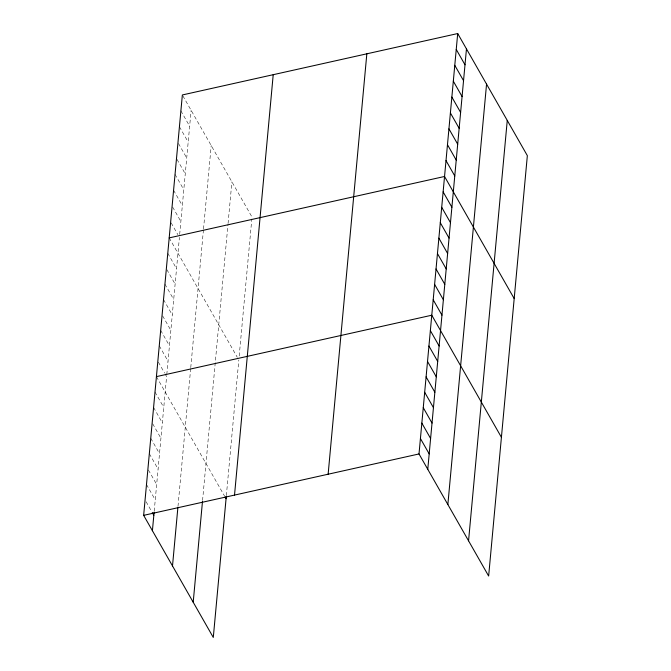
<?xml version="1.0" encoding="UTF-8"?>
<svg xmlns="http://www.w3.org/2000/svg" width="671" height="671" viewBox="0 0 671 671"><rect width="100%" height="100%" fill="white"/><g stroke="black" fill="none" stroke-linecap="round" stroke-linejoin="round"><path stroke-width="0.5" stroke-dasharray="3.35 2.52" d="M154.213 511.185L166.601 376.565L165.058 373.856M166.794 374.51L179.417 237.366M179.685 234.389L191.109 110.312M177.991 506.328L190.665 368.631M190.757 367.599L203.439 229.91M203.523 228.92L211.197 145.54M202.567 500.491L227.972 224.508M228.065 223.518L231.898 181.833M226.345 495.634L238.834 359.991M239.203 356.016L251.81 219.04M182.864 95.861L251.994 217.052M180.885 110.841L189.65 126.198M179.425 126.718L188.182 142.076M178.478 143.502L186.723 157.962M177.018 159.388L185.263 173.839M175.039 174.368L183.804 189.725M173.579 190.245L182.336 205.603M172.632 207.029L180.876 221.489M171.172 222.915L177.865 234.657M169.193 237.895L237.291 357.282M167.775 253.303L176.532 268.66M166.869 269.625L175.114 284.076M164.932 284.135L173.697 299.492M163.514 299.551L172.279 314.909M162.617 315.865L170.862 330.325M160.679 330.375L169.436 345.733M159.262 345.791L168.018 361.149M158.356 362.114L164.538 372.95M156.418 376.624L224.517 496.012M155.001 392.04L163.766 407.398M153.584 407.448L162.34 422.805M152.678 423.77L160.923 438.222M150.749 438.28L159.505 453.638M149.331 453.697L158.088 469.054M148.425 470.01L156.67 484.47M146.488 484.521L155.253 499.878M146.102 501.749L151.772 511.679"/><path stroke-width="1.01" d="M226.253 496.666L213.294 637.45L143.653 515.353L182.353 94.955L457.706 33.55L527.347 155.647L488.647 576.045L419.006 453.948L457.706 33.55M152.409 530.711L154.112 512.216M172.506 565.938L177.899 507.36M193.206 602.222L202.474 501.514M234.523 495.089L273.214 74.691M328.136 474.212L366.836 53.814M427.771 469.306L466.462 48.908M447.859 504.533L486.559 84.135M468.559 540.818L507.259 120.419M169.193 237.895L444.546 176.481L514.187 298.578M156.418 376.624L431.78 315.219L501.422 437.316M143.653 515.353L419.006 453.948M456.246 49.428L465.003 64.793M454.779 65.313L463.544 80.671M453.319 81.191L462.084 96.557M451.86 97.077L460.616 112.434M450.392 112.954L459.157 128.32M448.933 128.84L457.697 144.198M447.473 144.718L456.23 160.084M446.014 160.604L454.77 175.961M443.128 191.898L451.893 207.255M441.711 207.314L450.467 222.671M440.293 222.73L449.05 238.088M438.876 238.146L447.632 253.504M437.45 253.554L446.215 268.92M436.033 268.97L444.798 284.328M434.615 284.387L443.372 299.744M433.198 299.803L441.954 315.16M430.363 330.627L439.119 345.993M428.937 346.043L437.702 361.401M427.519 361.459L436.284 376.817M426.102 376.876L434.858 392.233M424.684 392.292L433.441 407.649M423.267 407.7L432.023 423.065M421.849 423.116L430.606 438.473M420.423 438.532L429.188 453.89M225.037 496.909L226.068 498.721M152.283 512.585L153.827 515.294"/></g></svg>
